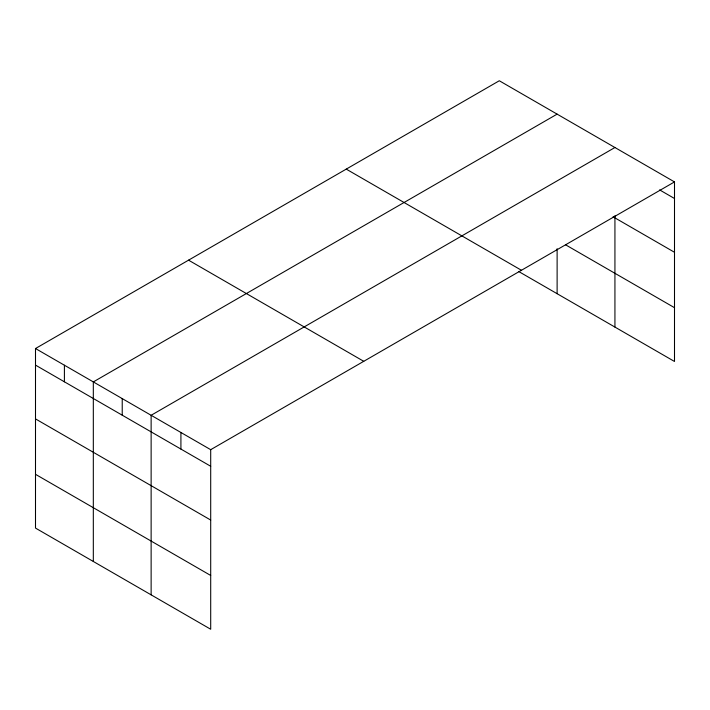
<?xml version="1.0" encoding="UTF-8"?>
<svg xmlns="http://www.w3.org/2000/svg" width="710" height="710" viewBox="0 0 710 710"><rect width="100%" height="100%" fill="white"/><g stroke="black" fill="none" stroke-linecap="round" stroke-linejoin="round"><path stroke-width="1.06" d="M614.931 215.689L614.931 327.079M518.886 271.628L674.5 361.47L674.5 181.911L499.299 80.754L35.5 348.53L35.5 528.089L210.701 629.246L210.701 449.678L35.5 348.53M557.119 114.132L93.321 381.909L93.321 561.477M614.931 147.511L151.132 415.288L151.132 594.856M210.701 449.678L674.5 181.911M659.608 189.898L674.5 198.498M613.067 216.807L674.5 252.281M565.506 244.764L674.5 307.687M346.249 169.122L521.451 270.27M188.549 260.162L363.751 361.31M35.5 365.117L210.701 466.266M35.5 418.9L210.701 520.048M35.5 474.316L210.701 575.464M557.119 248.704L557.119 293.7M180.917 432.479L180.917 449.075M122.226 398.594L122.226 415.19M64.406 365.215L64.406 381.811"/></g></svg>
